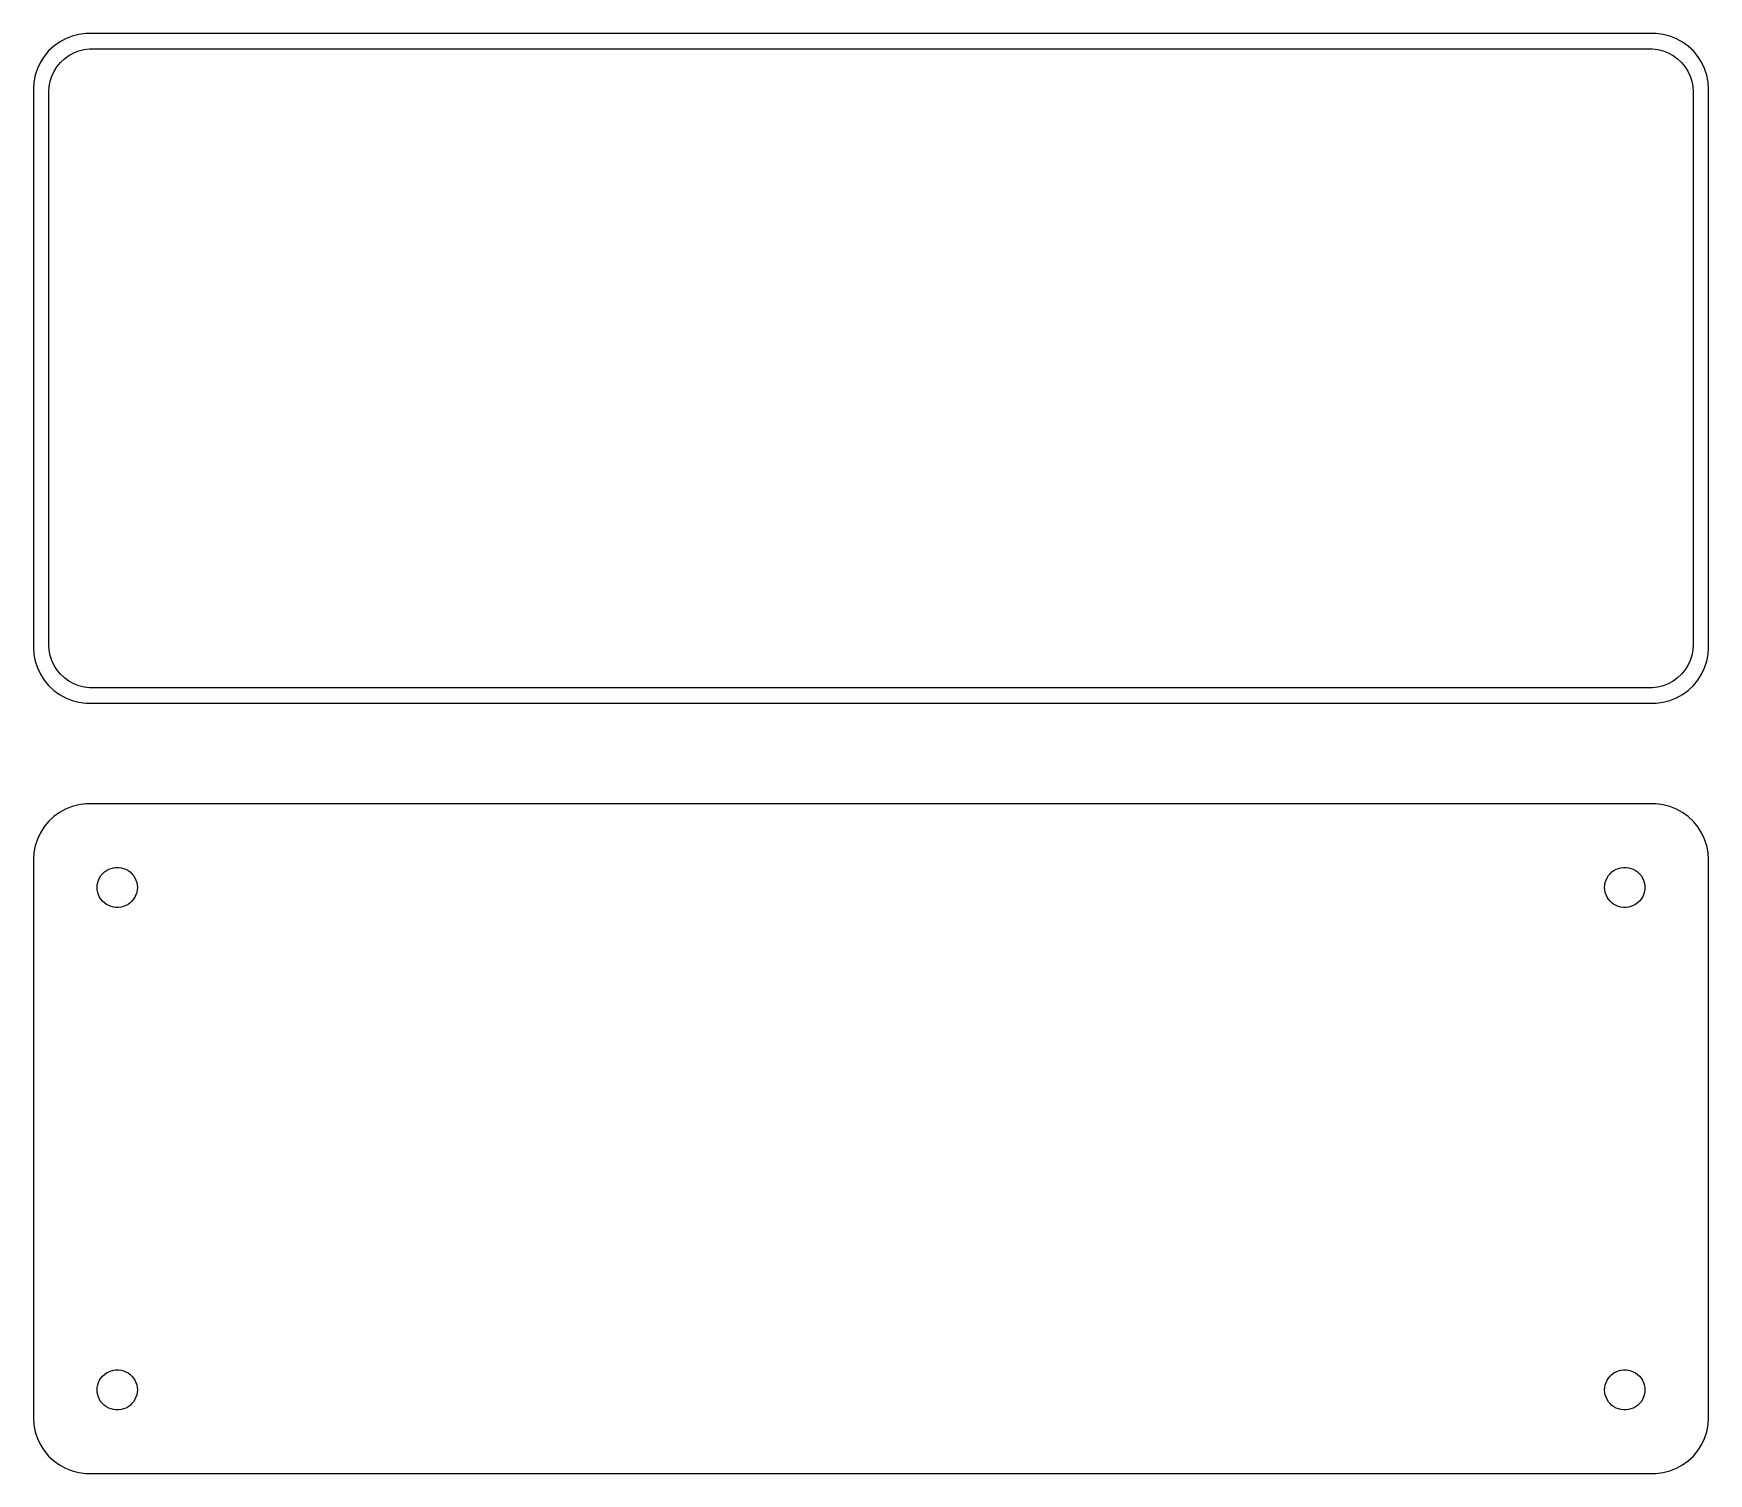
# Model space of a CAD drawing. Header units: metres. Extents: x -75 to 75, y 39 to 168.
import ezdxf

# ---------------------------------------------------------------- set-up
doc = ezdxf.new("R2010")
doc.units = ezdxf.units.M

msp = doc.modelspace()

# ---------------------------------------------------------------- linework, layer by layer
for p, q in [((-73.1871, 166.853), (-73.6448, 166.423)), ((-72.6791, 167.222), (-73.1871, 166.853)), ((-72.1289, 167.524), (-72.6791, 167.222)), ((-71.5451, 167.755), (-72.1289, 167.524)), ((-70.9369, 167.911), (-71.5451, 167.755)), ((-70.9457, 166.43), (-70.4751, 166.551)), ((-70.3139, 167.99), (-70.9369, 167.911)), ((-70.4751, 166.551), (-69.993, 166.612)), ((70.3139, 167.99), (-70.3139, 167.99)), ((-69.993, 166.612), (69.993, 166.612)), ((69.993, 166.612), (70.4751, 166.551)), ((70.9369, 167.911), (70.3139, 167.99)), ((70.4751, 166.551), (70.9457, 166.43)), ((71.5451, 167.755), (70.9369, 167.911)), ((72.1289, 167.524), (71.5451, 167.755)), ((72.6791, 167.222), (72.1289, 167.524)), ((73.1871, 166.853), (72.6791, 167.222)), ((73.6448, 166.423), (73.1871, 166.853)), ((-74.3815, 165.409), (-74.6489, 164.841)), ((-74.0451, 165.939), (-74.3815, 165.409)), ((-73.6448, 166.423), (-74.0451, 165.939)), ((-73.1408, 164.614), (-72.8805, 165.024)), ((-72.8805, 165.024), (-72.5707, 165.399)), ((-72.5707, 165.399), (-72.2165, 165.731)), ((-72.2165, 165.731), (-71.8234, 166.017)), ((-71.8234, 166.017), (-71.3975, 166.251)), ((-71.3975, 166.251), (-70.9457, 166.43)), ((70.9457, 166.43), (71.3975, 166.251)), ((71.3975, 166.251), (71.8234, 166.017)), ((71.8234, 166.017), (72.2165, 165.731)), ((72.2165, 165.731), (72.5707, 165.399)), ((72.5707, 165.399), (72.8805, 165.024)), ((72.8805, 165.024), (73.1408, 164.614)), ((74.0451, 165.939), (73.6448, 166.423)), ((74.3815, 165.409), (74.0451, 165.939)), ((74.6489, 164.841), (74.3815, 165.409)), ((-74.9606, 163.627), (-75, 163)), ((-74.8429, 164.243), (-74.9606, 163.627)), ((-74.6489, 164.841), (-74.8429, 164.243)), ((-73.589, 163.235), (-73.4979, 163.712)), ((-73.4979, 163.712), (-73.3477, 164.174)), ((-73.3477, 164.174), (-73.1408, 164.614)), ((73.1408, 164.614), (73.3477, 164.174)), ((73.3477, 164.174), (73.4979, 163.712)), ((73.4979, 163.712), (73.589, 163.235)), ((74.8429, 164.243), (74.6489, 164.841)), ((74.9606, 163.627), (74.8429, 164.243)), ((75, 163), (74.9606, 163.627)), ((-75, 163), (-75, 113)), ((-73.6195, 162.75), (-73.589, 163.235)), ((-73.6195, 113.25), (-73.6195, 162.75)), ((73.589, 163.235), (73.6195, 162.75)), ((73.6195, 162.75), (73.6195, 113.25)), ((75, 113), (75, 163)), ((-75, 113), (-74.9606, 112.373)), ((-73.589, 112.765), (-73.6195, 113.25)), ((-73.4979, 112.288), (-73.589, 112.765)), ((73.589, 112.765), (73.4979, 112.288)), ((73.6195, 113.25), (73.589, 112.765)), ((74.9606, 112.373), (75, 113)), ((-74.9606, 112.373), (-74.8429, 111.757)), ((-74.8429, 111.757), (-74.6489, 111.159)), ((-74.6489, 111.159), (-74.3815, 110.591)), ((-73.3477, 111.826), (-73.4979, 112.288)), ((-73.1408, 111.386), (-73.3477, 111.826)), ((-72.8805, 110.976), (-73.1408, 111.386)), ((73.1408, 111.386), (72.8805, 110.976)), ((73.3477, 111.826), (73.1408, 111.386)), ((73.4979, 112.288), (73.3477, 111.826)), ((74.3815, 110.591), (74.6489, 111.159)), ((74.6489, 111.159), (74.8429, 111.757)), ((74.8429, 111.757), (74.9606, 112.373)), ((-74.3815, 110.591), (-74.0451, 110.061)), ((-74.0451, 110.061), (-73.6448, 109.577)), ((-73.6448, 109.577), (-73.1871, 109.147)), ((-72.5707, 110.601), (-72.8805, 110.976)), ((-72.2165, 110.269), (-72.5707, 110.601)), ((-71.8234, 109.983), (-72.2165, 110.269)), ((-71.3975, 109.749), (-71.8234, 109.983)), ((-70.9457, 109.57), (-71.3975, 109.749)), ((-70.4751, 109.449), (-70.9457, 109.57)), ((70.9457, 109.57), (70.4751, 109.449)), ((71.3975, 109.749), (70.9457, 109.57)), ((71.8234, 109.983), (71.3975, 109.749)), ((72.2165, 110.269), (71.8234, 109.983)), ((72.5707, 110.601), (72.2165, 110.269)), ((72.8805, 110.976), (72.5707, 110.601)), ((73.1871, 109.147), (73.6448, 109.577)), ((73.6448, 109.577), (74.0451, 110.061)), ((74.0451, 110.061), (74.3815, 110.591)), ((-73.1871, 109.147), (-72.6791, 108.778)), ((-72.6791, 108.778), (-72.1289, 108.476)), ((-72.1289, 108.476), (-71.5451, 108.245)), ((-71.5451, 108.245), (-70.9369, 108.089)), ((-70.9369, 108.089), (-70.3139, 108.01)), ((-69.993, 109.388), (-70.4751, 109.449)), ((-70.3139, 108.01), (70.3139, 108.01)), ((69.993, 109.388), (-69.993, 109.388)), ((70.4751, 109.449), (69.993, 109.388)), ((70.3139, 108.01), (70.9369, 108.089)), ((70.9369, 108.089), (71.5451, 108.245)), ((71.5451, 108.245), (72.1289, 108.476)), ((72.1289, 108.476), (72.6791, 108.778)), ((72.6791, 108.778), (73.1871, 109.147)), ((-73.1871, 97.8526), (-73.6448, 97.4227)), ((-72.6791, 98.2216), (-73.1871, 97.8526)), ((-72.1289, 98.5241), (-72.6791, 98.2216)), ((-71.5451, 98.7553), (-72.1289, 98.5241)), ((-70.9369, 98.9114), (-71.5451, 98.7553)), ((-70.3139, 98.9901), (-70.9369, 98.9114)), ((70.3139, 98.9901), (-70.3139, 98.9901)), ((70.9369, 98.9114), (70.3139, 98.9901)), ((71.5451, 98.7553), (70.9369, 98.9114)), ((72.1289, 98.5241), (71.5451, 98.7553)), ((72.6791, 98.2216), (72.1289, 98.5241)), ((73.1871, 97.8526), (72.6791, 98.2216)), ((73.6448, 97.4227), (73.1871, 97.8526)), ((-74.3815, 96.4088), (-74.6489, 95.8406)), ((-74.0451, 96.9389), (-74.3815, 96.4088)), ((-73.6448, 97.4227), (-74.0451, 96.9389)), ((74.0451, 96.9389), (73.6448, 97.4227)), ((74.3815, 96.4088), (74.0451, 96.9389)), ((74.6489, 95.8406), (74.3815, 96.4088)), ((-74.9606, 94.6267), (-75, 94)), ((-74.8429, 95.2434), (-74.9606, 94.6267)), ((-74.6489, 95.8406), (-74.8429, 95.2434)), ((74.8429, 95.2434), (74.6489, 95.8406)), ((74.9606, 94.6267), (74.8429, 95.2434)), ((75, 94), (74.9606, 94.6267)), ((-75, 94), (-75, 44)), ((-68.6474, 92.8869), (-68.4645, 93.0198)), ((-68.4645, 93.0198), (-68.2664, 93.1287)), ((-68.2664, 93.1287), (-68.0562, 93.2119)), ((-68.0562, 93.2119), (-67.8373, 93.2681)), ((-67.8373, 93.2681), (-67.613, 93.2964)), ((-67.613, 93.2964), (-67.387, 93.2964)), ((-67.387, 93.2964), (-67.1627, 93.2681)), ((-67.1627, 93.2681), (-66.9438, 93.2119)), ((-66.9438, 93.2119), (-66.7336, 93.1287)), ((-66.7336, 93.1287), (-66.5355, 93.0198)), ((-66.5355, 93.0198), (-66.3526, 92.8869)), ((66.3526, 92.8869), (66.5355, 93.0198)), ((66.5355, 93.0198), (66.7336, 93.1287)), ((66.7336, 93.1287), (66.9438, 93.2119)), ((66.9438, 93.2119), (67.1627, 93.2681)), ((67.1627, 93.2681), (67.387, 93.2964)), ((67.387, 93.2964), (67.613, 93.2964)), ((67.613, 93.2964), (67.8373, 93.2681)), ((67.8373, 93.2681), (68.0562, 93.2119)), ((68.0562, 93.2119), (68.2664, 93.1287)), ((68.2664, 93.1287), (68.4645, 93.0198)), ((68.4645, 93.0198), (68.6474, 92.8869)), ((75, 44), (75, 94)), ((-69.3, 91.5), (-69.2858, 91.7256)), ((-69.2858, 91.2744), (-69.3, 91.5)), ((-69.2858, 91.7256), (-69.2434, 91.9476)), ((-69.2434, 91.9476), (-69.1736, 92.1626)), ((-69.1736, 92.1626), (-69.0773, 92.3672)), ((-69.0773, 92.3672), (-68.9562, 92.558)), ((-68.9562, 92.558), (-68.8121, 92.7322)), ((-68.8121, 92.7322), (-68.6474, 92.8869)), ((-66.3526, 92.8869), (-66.1879, 92.7322)), ((-66.1879, 92.7322), (-66.0438, 92.558)), ((-66.0438, 92.558), (-65.9226, 92.3672)), ((-65.9226, 92.3672), (-65.8264, 92.1626)), ((-65.8264, 92.1626), (-65.7565, 91.9476)), ((-65.7565, 91.9476), (-65.7142, 91.7256)), ((-65.7142, 91.7256), (-65.7, 91.5)), ((-65.7, 91.5), (-65.7142, 91.2744)), ((65.7, 91.5), (65.7142, 91.7256)), ((65.7142, 91.2744), (65.7, 91.5)), ((65.7142, 91.7256), (65.7565, 91.9476)), ((65.7565, 91.9476), (65.8264, 92.1626)), ((65.8264, 92.1626), (65.9226, 92.3672)), ((65.9226, 92.3672), (66.0438, 92.558)), ((66.0438, 92.558), (66.1879, 92.7322)), ((66.1879, 92.7322), (66.3526, 92.8869)), ((68.6474, 92.8869), (68.8121, 92.7322)), ((68.8121, 92.7322), (68.9562, 92.558)), ((68.9562, 92.558), (69.0773, 92.3672)), ((69.0773, 92.3672), (69.1736, 92.1626)), ((69.1736, 92.1626), (69.2434, 91.9476)), ((69.2434, 91.9476), (69.2858, 91.7256)), ((69.2858, 91.7256), (69.3, 91.5)), ((69.3, 91.5), (69.2858, 91.2744)), ((-69.2434, 91.0524), (-69.2858, 91.2744)), ((-69.1736, 90.8374), (-69.2434, 91.0524)), ((-69.0773, 90.6328), (-69.1736, 90.8374)), ((-68.9562, 90.442), (-69.0773, 90.6328)), ((-68.8121, 90.2678), (-68.9562, 90.442)), ((-68.6474, 90.1131), (-68.8121, 90.2678)), ((-68.4645, 89.9802), (-68.6474, 90.1131)), ((-66.3526, 90.1131), (-66.5355, 89.9802)), ((-66.1879, 90.2678), (-66.3526, 90.1131)), ((-66.0438, 90.442), (-66.1879, 90.2678)), ((-65.9226, 90.6328), (-66.0438, 90.442)), ((-65.8264, 90.8374), (-65.9226, 90.6328)), ((-65.7565, 91.0524), (-65.8264, 90.8374)), ((-65.7142, 91.2744), (-65.7565, 91.0524)), ((65.7565, 91.0524), (65.7142, 91.2744)), ((65.8264, 90.8374), (65.7565, 91.0524)), ((65.9226, 90.6328), (65.8264, 90.8374)), ((66.0438, 90.442), (65.9226, 90.6328)), ((66.1879, 90.2678), (66.0438, 90.442)), ((66.3526, 90.1131), (66.1879, 90.2678)), ((66.5355, 89.9802), (66.3526, 90.1131)), ((68.6474, 90.1131), (68.4645, 89.9802)), ((68.8121, 90.2678), (68.6474, 90.1131)), ((68.9562, 90.442), (68.8121, 90.2678)), ((69.0773, 90.6328), (68.9562, 90.442)), ((69.1736, 90.8374), (69.0773, 90.6328)), ((69.2434, 91.0524), (69.1736, 90.8374)), ((69.2858, 91.2744), (69.2434, 91.0524)), ((-68.2664, 89.8713), (-68.4645, 89.9802)), ((-68.0562, 89.7881), (-68.2664, 89.8713)), ((-67.8373, 89.7319), (-68.0562, 89.7881)), ((-67.613, 89.7036), (-67.8373, 89.7319)), ((-67.387, 89.7036), (-67.613, 89.7036)), ((-67.1627, 89.7319), (-67.387, 89.7036)), ((-66.9438, 89.7881), (-67.1627, 89.7319)), ((-66.7336, 89.8713), (-66.9438, 89.7881)), ((-66.5355, 89.9802), (-66.7336, 89.8713)), ((66.7336, 89.8713), (66.5355, 89.9802)), ((66.9438, 89.7881), (66.7336, 89.8713)), ((67.1627, 89.7319), (66.9438, 89.7881)), ((67.387, 89.7036), (67.1627, 89.7319)), ((67.613, 89.7036), (67.387, 89.7036)), ((67.8373, 89.7319), (67.613, 89.7036)), ((68.0562, 89.7881), (67.8373, 89.7319)), ((68.2664, 89.8713), (68.0562, 89.7881)), ((68.4645, 89.9802), (68.2664, 89.8713)), ((-68.6474, 47.8869), (-68.4645, 48.0198)), ((-68.4645, 48.0198), (-68.2664, 48.1287)), ((-68.2664, 48.1287), (-68.0562, 48.2119)), ((-68.0562, 48.2119), (-67.8373, 48.2681)), ((-67.8373, 48.2681), (-67.613, 48.2964)), ((-67.613, 48.2964), (-67.387, 48.2964)), ((-67.387, 48.2964), (-67.1627, 48.2681)), ((-67.1627, 48.2681), (-66.9438, 48.2119)), ((-66.9438, 48.2119), (-66.7336, 48.1287)), ((-66.7336, 48.1287), (-66.5355, 48.0198)), ((-66.5355, 48.0198), (-66.3526, 47.8869)), ((66.3526, 47.8869), (66.5355, 48.0198)), ((66.5355, 48.0198), (66.7336, 48.1287)), ((66.7336, 48.1287), (66.9438, 48.2119)), ((66.9438, 48.2119), (67.1627, 48.2681)), ((67.1627, 48.2681), (67.387, 48.2964)), ((67.387, 48.2964), (67.613, 48.2964)), ((67.613, 48.2964), (67.8373, 48.2681)), ((67.8373, 48.2681), (68.0562, 48.2119)), ((68.0562, 48.2119), (68.2664, 48.1287)), ((68.2664, 48.1287), (68.4645, 48.0198)), ((68.4645, 48.0198), (68.6474, 47.8869)), ((-69.3, 46.5), (-69.2858, 46.7256)), ((-69.2858, 46.2744), (-69.3, 46.5)), ((-69.2858, 46.7256), (-69.2434, 46.9476)), ((-69.2434, 46.9476), (-69.1736, 47.1626)), ((-69.1736, 47.1626), (-69.0773, 47.3672)), ((-69.0773, 47.3672), (-68.9562, 47.558)), ((-68.9562, 47.558), (-68.8121, 47.7322)), ((-68.8121, 47.7322), (-68.6474, 47.8869)), ((-66.3526, 47.8869), (-66.1879, 47.7322)), ((-66.1879, 47.7322), (-66.0438, 47.558)), ((-66.0438, 47.558), (-65.9226, 47.3672)), ((-65.9226, 47.3672), (-65.8264, 47.1626)), ((-65.8264, 47.1626), (-65.7565, 46.9476)), ((-65.7565, 46.9476), (-65.7142, 46.7256)), ((-65.7142, 46.7256), (-65.7, 46.5)), ((-65.7, 46.5), (-65.7142, 46.2744)), ((65.7, 46.5), (65.7142, 46.7256)), ((65.7142, 46.2744), (65.7, 46.5)), ((65.7142, 46.7256), (65.7565, 46.9476)), ((65.7565, 46.9476), (65.8264, 47.1626)), ((65.8264, 47.1626), (65.9226, 47.3672)), ((65.9226, 47.3672), (66.0438, 47.558)), ((66.0438, 47.558), (66.1879, 47.7322)), ((66.1879, 47.7322), (66.3526, 47.8869)), ((68.6474, 47.8869), (68.8121, 47.7322)), ((68.8121, 47.7322), (68.9562, 47.558)), ((68.9562, 47.558), (69.0773, 47.3672)), ((69.0773, 47.3672), (69.1736, 47.1626)), ((69.1736, 47.1626), (69.2434, 46.9476)), ((69.2434, 46.9476), (69.2858, 46.7256)), ((69.2858, 46.7256), (69.3, 46.5)), ((69.3, 46.5), (69.2858, 46.2744)), ((-69.2434, 46.0524), (-69.2858, 46.2744)), ((-69.1736, 45.8374), (-69.2434, 46.0524)), ((-69.0773, 45.6328), (-69.1736, 45.8374)), ((-68.9562, 45.442), (-69.0773, 45.6328)), ((-68.8121, 45.2678), (-68.9562, 45.442)), ((-68.6474, 45.1131), (-68.8121, 45.2678)), ((-68.4645, 44.9802), (-68.6474, 45.1131)), ((-66.3526, 45.1131), (-66.5355, 44.9802)), ((-66.1879, 45.2678), (-66.3526, 45.1131)), ((-66.0438, 45.442), (-66.1879, 45.2678)), ((-65.9226, 45.6328), (-66.0438, 45.442)), ((-65.8264, 45.8374), (-65.9226, 45.6328)), ((-65.7565, 46.0524), (-65.8264, 45.8374)), ((-65.7142, 46.2744), (-65.7565, 46.0524)), ((65.7565, 46.0524), (65.7142, 46.2744)), ((65.8264, 45.8374), (65.7565, 46.0524)), ((65.9226, 45.6328), (65.8264, 45.8374)), ((66.0438, 45.442), (65.9226, 45.6328)), ((66.1879, 45.2678), (66.0438, 45.442)), ((66.3526, 45.1131), (66.1879, 45.2678)), ((66.5355, 44.9802), (66.3526, 45.1131)), ((68.6474, 45.1131), (68.4645, 44.9802)), ((68.8121, 45.2678), (68.6474, 45.1131)), ((68.9562, 45.442), (68.8121, 45.2678)), ((69.0773, 45.6328), (68.9562, 45.442)), ((69.1736, 45.8374), (69.0773, 45.6328)), ((69.2434, 46.0524), (69.1736, 45.8374)), ((69.2858, 46.2744), (69.2434, 46.0524)), ((-75, 44), (-74.9606, 43.3733)), ((-68.2664, 44.8713), (-68.4645, 44.9802)), ((-68.0562, 44.7881), (-68.2664, 44.8713)), ((-67.8373, 44.7319), (-68.0562, 44.7881)), ((-67.613, 44.7036), (-67.8373, 44.7319)), ((-67.387, 44.7036), (-67.613, 44.7036)), ((-67.1627, 44.7319), (-67.387, 44.7036)), ((-66.9438, 44.7881), (-67.1627, 44.7319)), ((-66.7336, 44.8713), (-66.9438, 44.7881)), ((-66.5355, 44.9802), (-66.7336, 44.8713)), ((66.7336, 44.8713), (66.5355, 44.9802)), ((66.9438, 44.7881), (66.7336, 44.8713)), ((67.1627, 44.7319), (66.9438, 44.7881)), ((67.387, 44.7036), (67.1627, 44.7319)), ((67.613, 44.7036), (67.387, 44.7036)), ((67.8373, 44.7319), (67.613, 44.7036)), ((68.0562, 44.7881), (67.8373, 44.7319)), ((68.2664, 44.8713), (68.0562, 44.7881)), ((68.4645, 44.9802), (68.2664, 44.8713)), ((74.9606, 43.3733), (75, 44)), ((-74.9606, 43.3733), (-74.8429, 42.7566)), ((-74.8429, 42.7566), (-74.6489, 42.1594)), ((-74.6489, 42.1594), (-74.3815, 41.5912)), ((74.3815, 41.5912), (74.6489, 42.1594)), ((74.6489, 42.1594), (74.8429, 42.7566)), ((74.8429, 42.7566), (74.9606, 43.3733)), ((-74.3815, 41.5912), (-74.0451, 41.0611)), ((-74.0451, 41.0611), (-73.6448, 40.5773)), ((-73.6448, 40.5773), (-73.1871, 40.1474)), ((73.1871, 40.1474), (73.6448, 40.5773)), ((73.6448, 40.5773), (74.0451, 41.0611)), ((74.0451, 41.0611), (74.3815, 41.5912)), ((-73.1871, 40.1474), (-72.6791, 39.7784)), ((-72.6791, 39.7784), (-72.1289, 39.4759)), ((-72.1289, 39.4759), (-71.5451, 39.2447)), ((-71.5451, 39.2447), (-70.9369, 39.0886)), ((-70.9369, 39.0886), (-70.3139, 39.0099)), ((-70.3139, 39.0099), (70.3139, 39.0099)), ((70.3139, 39.0099), (70.9369, 39.0886)), ((70.9369, 39.0886), (71.5451, 39.2447)), ((71.5451, 39.2447), (72.1289, 39.4759)), ((72.1289, 39.4759), (72.6791, 39.7784)), ((72.6791, 39.7784), (73.1871, 40.1474))]:
    msp.add_line(p, q)

doc.saveas('drawing.dxf')
